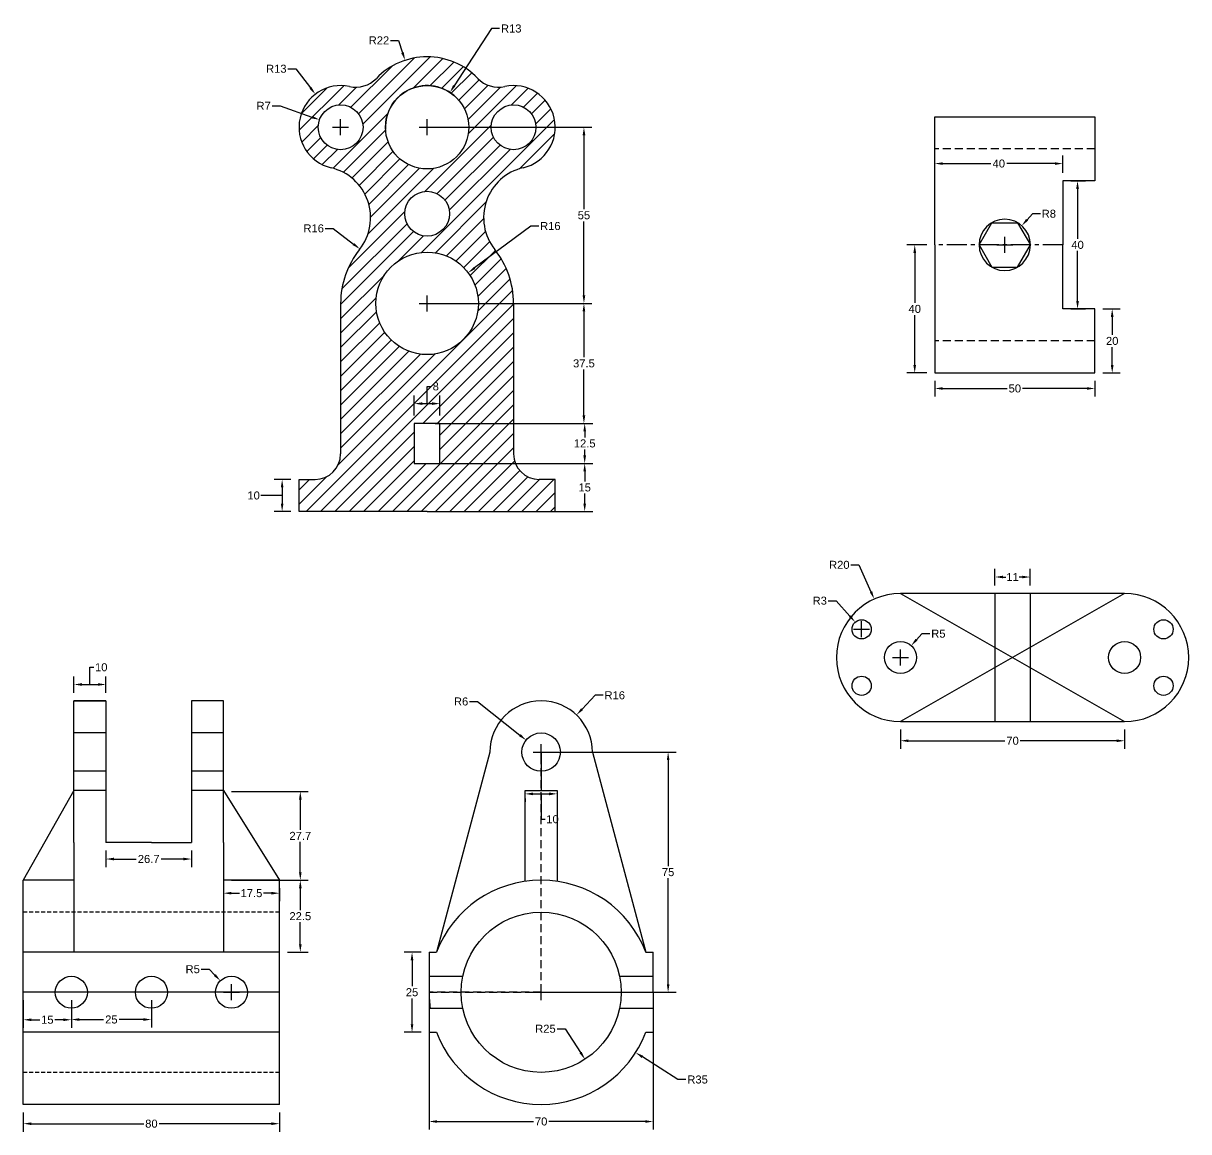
# Model space of a CAD drawing. Header units: millimetres. Extents: x -10 to 888, y 10 to 733.
# Drawn here: x 523.6 to 887.5, y 41.5 to 387.7 of the extents above; entities that cross this region are included whole.
import ezdxf

# ---------------------------------------------------------------- set-up
doc = ezdxf.new("R2010")
doc.units = ezdxf.units.MM
for name, pattern in [('CENTER', [2, 1.25, -0.25, 0.25, -0.25]), ('DASHED', [0.75, 0.5, -0.25]), ('HIDDEN', [0.375, 0.25, -0.125])]:
    doc.linetypes.add(name, pattern=pattern)
doc.styles.get("Standard").update_dxf_attribs({"font": 'arial.ttf'})
doc.dimstyles.new('Copy of ISO-25', dxfattribs={"dimtxt": 2.5, "dimasz": 2.5, "dimexe": 2.5, "dimexo": 2.5, "dimtad": 0, "dimtih": 1, "dimtoh": 1, "dimdsep": 46, "dimtxsty": 'Standard', "dimcen": 2.5, "dimclrd": 1, "dimclre": 3, "dimclrt": 4, "dimadec": 0, "dimazin": 0, "dimtfac": 1, "dimtofl": 0, "dimtmove": 1, "dimatfit": 3, "dimfxl": 1, "dimarcsym": 0})

# ---------------------------------------------------------------- blocks, each defined once
blk = doc.blocks.new('*D85')
at = {"color": 1, "lineweight": -2, "transparency": 16777216}
for p, q in [((669.89, 386.04), (658.21, 368.19)), ((672.39, 386.04), (669.89, 386.04))]:
    blk.add_line(p, q, dxfattribs=at)
at = {"color": 3, "lineweight": -2, "transparency": 16777216}
for p, q in [((649.73, 352.72), (649.73, 357.72)), ((647.23, 355.22), (652.23, 355.22))]:
    blk.add_line(p, q, dxfattribs=at)
blk.add_arc((649.73, 355.22), 13, 45.7979, 182.1214, dxfattribs=at)
at = {"color": 1, "transparency": 16777216}
blk.add_solid([(657.86, 368.42), (658.56, 367.96), (656.85, 366.1)], dxfattribs=at)
at = {"layer": 'Defpoints', "color": 0, "transparency": 16777216}
for p in [(656.85, 366.1), (649.73, 355.22)]:
    blk.add_point(p, dxfattribs=at)
at = {"color": 4, "transparency": 16777216, "insert": (676, 386.04), "char_height": 2.5, "attachment_point": 5}
blk.add_mtext('R13', dxfattribs=at)
blk = doc.blocks.new('*D86')
at = {"color": 1, "lineweight": -2, "transparency": 16777216}
for p, q in [((638.3, 382.35), (640.8, 382.35)), ((640.8, 382.35), (642.07, 378.49))]:
    blk.add_line(p, q, dxfattribs=at)
at = {"color": 3, "lineweight": -2, "transparency": 16777216}
for p, q in [((649.73, 352.72), (649.73, 357.72)), ((647.23, 355.22), (652.23, 355.22))]:
    blk.add_line(p, q, dxfattribs=at)
at = {"color": 1, "transparency": 16777216}
blk.add_solid([(642.46, 378.62), (641.67, 378.36), (642.85, 376.11)], dxfattribs=at)
at = {"layer": 'Defpoints', "color": 0, "transparency": 16777216}
for p in [(642.85, 376.11), (649.73, 355.22)]:
    blk.add_point(p, dxfattribs=at)
at = {"color": 4, "transparency": 16777216, "insert": (634.7, 382.35), "char_height": 2.5, "attachment_point": 5}
blk.add_mtext('R22', dxfattribs=at)
blk = doc.blocks.new('*D87')
at = {"color": 1, "lineweight": -2, "transparency": 16777216}
for p, q in [((606.25, 373.48), (608.75, 373.48)), ((608.75, 373.48), (613.31, 367.52))]:
    blk.add_line(p, q, dxfattribs=at)
at = {"color": 3, "lineweight": -2, "transparency": 16777216}
for p, q in [((622.73, 352.72), (622.73, 357.72)), ((620.23, 355.22), (625.23, 355.22))]:
    blk.add_line(p, q, dxfattribs=at)
at = {"color": 1, "transparency": 16777216}
blk.add_solid([(613.64, 367.78), (612.98, 367.27), (614.83, 365.54)], dxfattribs=at)
at = {"layer": 'Defpoints', "color": 0, "transparency": 16777216}
for p in [(614.83, 365.54), (622.73, 355.22)]:
    blk.add_point(p, dxfattribs=at)
at = {"color": 4, "transparency": 16777216, "insert": (602.64, 373.48), "char_height": 2.5, "attachment_point": 5}
blk.add_mtext('R13', dxfattribs=at)
blk = doc.blocks.new('*D88')
at = {"color": 1, "lineweight": -2, "transparency": 16777216}
for p, q in [((601.32, 361.91), (603.82, 361.91)), ((603.82, 361.91), (613.77, 358.39))]:
    blk.add_line(p, q, dxfattribs=at)
at = {"color": 3, "lineweight": -2, "transparency": 16777216}
for p, q in [((622.73, 352.72), (622.73, 357.72)), ((620.23, 355.22), (625.23, 355.22))]:
    blk.add_line(p, q, dxfattribs=at)
at = {"color": 1, "transparency": 16777216}
blk.add_solid([(613.91, 358.78), (613.64, 357.99), (616.13, 357.55)], dxfattribs=at)
at = {"layer": 'Defpoints', "color": 0, "transparency": 16777216}
for p in [(616.13, 357.55), (622.73, 355.22)]:
    blk.add_point(p, dxfattribs=at)
at = {"color": 4, "transparency": 16777216, "insert": (598.68, 361.91), "char_height": 2.5, "attachment_point": 5}
blk.add_mtext('R7', dxfattribs=at)
blk = doc.blocks.new('*D89')
at = {"color": 1, "lineweight": -2, "transparency": 16777216}
for p, q in [((682.1, 324.37), (664.56, 311.28)), ((684.6, 324.37), (682.1, 324.37))]:
    blk.add_line(p, q, dxfattribs=at)
at = {"color": 3, "lineweight": -2, "transparency": 16777216}
for p, q in [((649.73, 297.72), (649.73, 302.72)), ((647.23, 300.22), (652.23, 300.22))]:
    blk.add_line(p, q, dxfattribs=at)
at = {"color": 1, "transparency": 16777216}
blk.add_solid([(664.31, 311.61), (664.81, 310.95), (662.55, 309.78)], dxfattribs=at)
at = {"layer": 'Defpoints', "color": 0, "transparency": 16777216}
for p in [(662.55, 309.78), (649.73, 300.22)]:
    blk.add_point(p, dxfattribs=at)
at = {"color": 4, "transparency": 16777216, "insert": (688.21, 324.37), "char_height": 2.5, "attachment_point": 5}
blk.add_mtext('R16', dxfattribs=at)
blk = doc.blocks.new('*D90')
at = {"color": 1, "lineweight": -2, "transparency": 16777216}
for p, q in [((617.92, 323.63), (620.42, 323.63)), ((620.42, 323.63), (626.76, 318.73))]:
    blk.add_line(p, q, dxfattribs=at)
at = {"color": 1, "transparency": 16777216}
blk.add_solid([(627.02, 319.06), (626.51, 318.4), (628.74, 317.2)], dxfattribs=at)
at = {"layer": 'Defpoints', "color": 0, "transparency": 16777216}
for p in [(616.08, 326.99), (628.74, 317.2)]:
    blk.add_point(p, dxfattribs=at)
at = {"color": 4, "transparency": 16777216, "insert": (614.31, 323.63), "char_height": 2.5, "attachment_point": 5}
blk.add_mtext('R16', dxfattribs=at)
blk = doc.blocks.new('*D91')
at = {"color": 3, "lineweight": -2, "transparency": 16777216}
for p, q in [((652.23, 262.72), (701.44, 262.72)), ((652.23, 250.22), (701.44, 250.22))]:
    blk.add_line(p, q, dxfattribs=at)
at = {"color": 1, "lineweight": -2, "transparency": 16777216}
for p, q in [((698.94, 260.22), (698.94, 258.37)), ((698.94, 252.72), (698.94, 254.57))]:
    blk.add_line(p, q, dxfattribs=at)
at = {"color": 1, "transparency": 16777216}
for points in [[(698.53, 260.22), (699.36, 260.22), (698.94, 262.72)], [(698.53, 252.72), (699.36, 252.72), (698.94, 250.22)]]:
    blk.add_solid(points, dxfattribs=at)
at = {"layer": 'Defpoints', "color": 0, "transparency": 16777216}
for p in [(649.73, 262.72), (649.73, 250.22), (698.94, 250.22)]:
    blk.add_point(p, dxfattribs=at)
at = {"color": 4, "transparency": 16777216, "insert": (698.94, 256.47), "char_height": 2.5, "attachment_point": 5}
blk.add_mtext('12.5', dxfattribs=at)
blk = doc.blocks.new('*D92')
at = {"color": 3, "lineweight": -2, "transparency": 16777216}
for p, q in [((652.23, 250.22), (701.44, 250.22)), ((652.23, 235.22), (701.44, 235.22))]:
    blk.add_line(p, q, dxfattribs=at)
at = {"color": 1, "lineweight": -2, "transparency": 16777216}
for p, q in [((698.94, 247.72), (698.94, 244.62)), ((698.94, 237.72), (698.94, 240.82))]:
    blk.add_line(p, q, dxfattribs=at)
at = {"color": 1, "transparency": 16777216}
for points in [[(698.53, 247.72), (699.36, 247.72), (698.94, 250.22)], [(698.53, 237.72), (699.36, 237.72), (698.94, 235.22)]]:
    blk.add_solid(points, dxfattribs=at)
at = {"layer": 'Defpoints', "color": 0, "transparency": 16777216}
for p in [(649.73, 250.22), (649.73, 235.22), (698.94, 235.22)]:
    blk.add_point(p, dxfattribs=at)
at = {"color": 4, "transparency": 16777216, "insert": (698.94, 242.72), "char_height": 2.5, "attachment_point": 5}
blk.add_mtext('15', dxfattribs=at)
blk = doc.blocks.new('*D93')
at = {"color": 3, "lineweight": -2, "transparency": 16777216}
for p, q in [((607.23, 245.22), (601.96, 245.22)), ((607.23, 235.22), (601.96, 235.22))]:
    blk.add_line(p, q, dxfattribs=at)
at = {"color": 1, "lineweight": -2, "transparency": 16777216}
for p, q in [((599.1, 240.22), (597.85, 240.22)), ((604.46, 240.22), (599.1, 240.22)), ((604.46, 242.72), (604.46, 237.72))]:
    blk.add_line(p, q, dxfattribs=at)
at = {"color": 1, "transparency": 16777216}
for points in [[(604.05, 242.72), (604.88, 242.72), (604.46, 245.22)], [(604.05, 237.72), (604.88, 237.72), (604.46, 235.22)]]:
    blk.add_solid(points, dxfattribs=at)
at = {"layer": 'Defpoints', "color": 0, "transparency": 16777216}
for p in [(609.73, 245.22), (604.46, 235.22), (609.73, 235.22)]:
    blk.add_point(p, dxfattribs=at)
at = {"color": 4, "transparency": 16777216, "insert": (595.56, 240.22), "char_height": 2.5, "attachment_point": 5}
blk.add_mtext('10', dxfattribs=at)
blk = doc.blocks.new('*D94')
at = {"color": 1, "lineweight": -2, "transparency": 16777216}
for p, q in [((649.73, 268.92), (649.73, 274.28)), ((649.73, 274.28), (650.98, 274.28)), ((648.23, 268.92), (651.23, 268.92))]:
    blk.add_line(p, q, dxfattribs=at)
at = {"color": 3, "lineweight": -2, "transparency": 16777216}
for p, q in [((645.73, 265.22), (645.73, 271.42)), ((653.73, 265.22), (653.73, 271.42))]:
    blk.add_line(p, q, dxfattribs=at)
at = {"color": 1, "transparency": 16777216}
for points in [[(648.23, 269.33), (648.23, 268.5), (645.73, 268.92)], [(651.23, 269.33), (651.23, 268.5), (653.73, 268.92)]]:
    blk.add_solid(points, dxfattribs=at)
at = {"layer": 'Defpoints', "color": 0, "transparency": 16777216}
for p in [(653.73, 268.92), (645.73, 262.72), (653.73, 262.72)]:
    blk.add_point(p, dxfattribs=at)
at = {"color": 4, "transparency": 16777216, "insert": (652.43, 274.28), "char_height": 2.5, "attachment_point": 5}
blk.add_mtext('8', dxfattribs=at)
blk = doc.blocks.new('*D95')
at = {"color": 3, "lineweight": -2, "transparency": 16777216}
for p, q in [((652.23, 355.22), (701.21, 355.22)), ((652.23, 300.22), (701.21, 300.22))]:
    blk.add_line(p, q, dxfattribs=at)
at = {"color": 1, "lineweight": -2, "transparency": 16777216}
for p, q in [((698.71, 352.72), (698.71, 329.61)), ((698.71, 302.72), (698.71, 325.82))]:
    blk.add_line(p, q, dxfattribs=at)
at = {"color": 1, "transparency": 16777216}
for points in [[(698.3, 352.72), (699.13, 352.72), (698.71, 355.22)], [(698.3, 302.72), (699.13, 302.72), (698.71, 300.22)]]:
    blk.add_solid(points, dxfattribs=at)
at = {"layer": 'Defpoints', "color": 0, "transparency": 16777216}
for p in [(649.73, 355.22), (649.73, 300.22), (698.71, 300.22)]:
    blk.add_point(p, dxfattribs=at)
at = {"color": 4, "transparency": 16777216, "insert": (698.71, 327.72), "char_height": 2.5, "attachment_point": 5}
blk.add_mtext('55', dxfattribs=at)
blk = doc.blocks.new('*D96')
at = {"color": 3, "lineweight": -2, "transparency": 16777216}
for p, q in [((652.23, 300.22), (701.2, 300.22)), ((652.23, 262.72), (701.2, 262.72))]:
    blk.add_line(p, q, dxfattribs=at)
at = {"color": 1, "lineweight": -2, "transparency": 16777216}
for p, q in [((698.7, 297.72), (698.7, 283.37)), ((698.7, 265.22), (698.7, 279.56))]:
    blk.add_line(p, q, dxfattribs=at)
at = {"color": 1, "transparency": 16777216}
for points in [[(698.28, 297.72), (699.11, 297.72), (698.7, 300.22)], [(698.28, 265.22), (699.11, 265.22), (698.7, 262.72)]]:
    blk.add_solid(points, dxfattribs=at)
at = {"layer": 'Defpoints', "color": 0, "transparency": 16777216}
for p in [(649.73, 300.22), (649.73, 262.72), (698.7, 262.72)]:
    blk.add_point(p, dxfattribs=at)
at = {"color": 4, "transparency": 16777216, "insert": (698.7, 281.47), "char_height": 2.5, "attachment_point": 5}
blk.add_mtext('37.5', dxfattribs=at)
blk = doc.blocks.new('*D97')
at = {"color": 3, "lineweight": -2, "transparency": 16777216}
for p, q in [((808.25, 275.98), (808.25, 271.14)), ((858.25, 275.98), (858.25, 271.14))]:
    blk.add_line(p, q, dxfattribs=at)
at = {"color": 1, "lineweight": -2, "transparency": 16777216}
for p, q in [((810.75, 273.64), (830.83, 273.64)), ((855.75, 273.64), (835.66, 273.64))]:
    blk.add_line(p, q, dxfattribs=at)
at = {"color": 1, "transparency": 16777216}
for points in [[(810.75, 274.06), (810.75, 273.23), (808.25, 273.64)], [(855.75, 274.06), (855.75, 273.23), (858.25, 273.64)]]:
    blk.add_solid(points, dxfattribs=at)
at = {"layer": 'Defpoints', "color": 0, "transparency": 16777216}
for p in [(808.25, 278.48), (858.25, 278.48), (858.25, 273.64)]:
    blk.add_point(p, dxfattribs=at)
at = {"color": 4, "transparency": 16777216, "insert": (833.25, 273.64), "char_height": 2.5, "attachment_point": 5}
blk.add_mtext('50', dxfattribs=at)
blk = doc.blocks.new('*D98')
at = {"color": 3, "lineweight": -2, "transparency": 16777216}
for p, q in [((805.75, 318.48), (799.5, 318.48)), ((805.75, 278.48), (799.5, 278.48))]:
    blk.add_line(p, q, dxfattribs=at)
at = {"color": 1, "lineweight": -2, "transparency": 16777216}
for p, q in [((802, 315.98), (802, 300.38)), ((802, 280.98), (802, 296.58))]:
    blk.add_line(p, q, dxfattribs=at)
at = {"color": 1, "transparency": 16777216}
for points in [[(801.58, 315.98), (802.42, 315.98), (802, 318.48)], [(801.58, 280.98), (802.42, 280.98), (802, 278.48)]]:
    blk.add_solid(points, dxfattribs=at)
at = {"layer": 'Defpoints', "color": 0, "transparency": 16777216}
for p in [(802, 318.48), (808.25, 318.48), (808.25, 278.48)]:
    blk.add_point(p, dxfattribs=at)
at = {"color": 4, "transparency": 16777216, "insert": (802, 298.48), "char_height": 2.5, "attachment_point": 5}
blk.add_mtext('40', dxfattribs=at)
blk = doc.blocks.new('*D99')
at = {"color": 1, "lineweight": -2, "transparency": 16777216}
for p, q in [((838.74, 328.2), (837.08, 326.33)), ((841.24, 328.2), (838.74, 328.2))]:
    blk.add_line(p, q, dxfattribs=at)
at = {"color": 3, "lineweight": -2, "transparency": 16777216}
for p, q in [((830.1, 315.98), (830.1, 320.98)), ((827.6, 318.48), (832.6, 318.48))]:
    blk.add_line(p, q, dxfattribs=at)
at = {"color": 1, "transparency": 16777216}
blk.add_solid([(836.76, 326.6), (837.39, 326.05), (835.42, 324.46)], dxfattribs=at)
at = {"layer": 'Defpoints', "color": 0, "transparency": 16777216}
for p in [(835.42, 324.46), (830.1, 318.48)]:
    blk.add_point(p, dxfattribs=at)
at = {"color": 4, "transparency": 16777216, "insert": (843.88, 328.2), "char_height": 2.5, "attachment_point": 5}
blk.add_mtext('R8', dxfattribs=at)
blk = doc.blocks.new('*D100')
at = {"color": 3, "lineweight": -2, "transparency": 16777216}
for p, q in [((850.75, 338.48), (855.34, 338.48)), ((850.75, 298.48), (855.34, 298.48))]:
    blk.add_line(p, q, dxfattribs=at)
at = {"color": 1, "lineweight": -2, "transparency": 16777216}
for p, q in [((852.84, 335.98), (852.84, 320.38)), ((852.84, 300.98), (852.84, 316.58))]:
    blk.add_line(p, q, dxfattribs=at)
at = {"color": 1, "transparency": 16777216}
for points in [[(852.42, 335.98), (853.26, 335.98), (852.84, 338.48)], [(852.42, 300.98), (853.26, 300.98), (852.84, 298.48)]]:
    blk.add_solid(points, dxfattribs=at)
at = {"layer": 'Defpoints', "color": 0, "transparency": 16777216}
for p in [(848.25, 338.48), (848.25, 298.48), (852.84, 298.48)]:
    blk.add_point(p, dxfattribs=at)
at = {"color": 4, "transparency": 16777216, "insert": (852.84, 318.48), "char_height": 2.5, "attachment_point": 5}
blk.add_mtext('40', dxfattribs=at)
blk = doc.blocks.new('*D101')
at = {"color": 3, "lineweight": -2, "transparency": 16777216}
for p, q in [((860.75, 298.48), (866.16, 298.48)), ((860.75, 278.48), (866.16, 278.48))]:
    blk.add_line(p, q, dxfattribs=at)
at = {"color": 1, "lineweight": -2, "transparency": 16777216}
for p, q in [((863.66, 295.98), (863.66, 290.38)), ((863.66, 280.98), (863.66, 286.58))]:
    blk.add_line(p, q, dxfattribs=at)
at = {"color": 1, "transparency": 16777216}
for points in [[(863.24, 295.98), (864.08, 295.98), (863.66, 298.48)], [(863.24, 280.98), (864.08, 280.98), (863.66, 278.48)]]:
    blk.add_solid(points, dxfattribs=at)
at = {"layer": 'Defpoints', "color": 0, "transparency": 16777216}
for p in [(858.25, 298.48), (858.25, 278.48), (863.66, 278.48)]:
    blk.add_point(p, dxfattribs=at)
at = {"color": 4, "transparency": 16777216, "insert": (863.66, 288.48), "char_height": 2.5, "attachment_point": 5}
blk.add_mtext('20', dxfattribs=at)
blk = doc.blocks.new('*D102')
at = {"color": 3, "lineweight": -2, "transparency": 16777216}
for p, q in [((808.25, 340.98), (808.25, 346.38)), ((848.25, 340.98), (848.25, 346.38))]:
    blk.add_line(p, q, dxfattribs=at)
at = {"color": 1, "lineweight": -2, "transparency": 16777216}
for p, q in [((810.75, 343.88), (825.78, 343.88)), ((845.75, 343.88), (830.71, 343.88))]:
    blk.add_line(p, q, dxfattribs=at)
at = {"color": 1, "transparency": 16777216}
for points in [[(810.75, 344.29), (810.75, 343.46), (808.25, 343.88)], [(845.75, 344.29), (845.75, 343.46), (848.25, 343.88)]]:
    blk.add_solid(points, dxfattribs=at)
at = {"layer": 'Defpoints', "color": 0, "transparency": 16777216}
for p in [(808.25, 343.88), (808.25, 338.48), (848.25, 338.48)]:
    blk.add_point(p, dxfattribs=at)
at = {"color": 4, "transparency": 16777216, "insert": (828.25, 343.88), "char_height": 2.5, "attachment_point": 5}
blk.add_mtext('40', dxfattribs=at)
blk = doc.blocks.new('*D144')
at = {"color": 3, "lineweight": -2, "transparency": 16777216}
for p, q in [((797.55, 167.11), (797.55, 161.13)), ((867.55, 167.11), (867.55, 161.13))]:
    blk.add_line(p, q, dxfattribs=at)
at = {"color": 1, "lineweight": -2, "transparency": 16777216}
for p, q in [((800.05, 163.63), (830.15, 163.63)), ((865.05, 163.63), (834.95, 163.63))]:
    blk.add_line(p, q, dxfattribs=at)
at = {"color": 1, "transparency": 16777216}
for points in [[(800.05, 164.05), (800.05, 163.21), (797.55, 163.63)], [(865.05, 164.05), (865.05, 163.21), (867.55, 163.63)]]:
    blk.add_solid(points, dxfattribs=at)
at = {"layer": 'Defpoints', "color": 0, "transparency": 16777216}
for p in [(797.55, 169.61), (867.55, 169.61), (867.55, 163.63)]:
    blk.add_point(p, dxfattribs=at)
at = {"color": 4, "transparency": 16777216, "insert": (832.55, 163.63), "char_height": 2.5, "attachment_point": 5}
blk.add_mtext('70', dxfattribs=at)
blk = doc.blocks.new('*D145')
at = {"color": 1, "lineweight": -2, "transparency": 16777216}
for p, q in [((804.23, 197.06), (802.56, 195.19)), ((806.73, 197.06), (804.23, 197.06))]:
    blk.add_line(p, q, dxfattribs=at)
at = {"color": 3, "lineweight": -2, "transparency": 16777216}
for p, q in [((795.05, 189.61), (800.05, 189.61)), ((797.55, 187.11), (797.55, 192.11))]:
    blk.add_line(p, q, dxfattribs=at)
at = {"color": 1, "transparency": 16777216}
blk.add_solid([(802.25, 195.47), (802.87, 194.92), (800.89, 193.33)], dxfattribs=at)
at = {"layer": 'Defpoints', "color": 0, "transparency": 16777216}
for p in [(800.89, 193.33), (797.55, 189.61)]:
    blk.add_point(p, dxfattribs=at)
at = {"color": 4, "transparency": 16777216, "insert": (809.38, 197.06), "char_height": 2.5, "attachment_point": 5}
blk.add_mtext('R5', dxfattribs=at)
blk = doc.blocks.new('*D146')
at = {"color": 1, "lineweight": -2, "transparency": 16777216}
for p, q in [((774.98, 207.37), (777.48, 207.37)), ((777.48, 207.37), (781.76, 202.54))]:
    blk.add_line(p, q, dxfattribs=at)
at = {"color": 3, "lineweight": -2, "transparency": 16777216}
for p, q in [((785.41, 195.93), (785.41, 200.93)), ((782.91, 198.43), (787.91, 198.43))]:
    blk.add_line(p, q, dxfattribs=at)
at = {"color": 1, "transparency": 16777216}
blk.add_solid([(782.07, 202.82), (781.45, 202.27), (783.42, 200.67)], dxfattribs=at)
at = {"layer": 'Defpoints', "color": 0, "transparency": 16777216}
for p in [(783.42, 200.67), (785.41, 198.43)]:
    blk.add_point(p, dxfattribs=at)
at = {"color": 4, "transparency": 16777216, "insert": (772.34, 207.37), "char_height": 2.5, "attachment_point": 5}
blk.add_mtext('R3', dxfattribs=at)
blk = doc.blocks.new('*D147')
at = {"color": 3, "lineweight": -2, "transparency": 16777216}
for p, q in [((827.05, 212.11), (827.05, 217.27)), ((838.05, 212.11), (838.05, 217.27))]:
    blk.add_line(p, q, dxfattribs=at)
at = {"color": 1, "lineweight": -2, "transparency": 16777216}
for p, q in [((829.55, 214.77), (830.49, 214.77)), ((835.55, 214.77), (834.6, 214.77))]:
    blk.add_line(p, q, dxfattribs=at)
at = {"color": 1, "transparency": 16777216}
for points in [[(829.55, 215.18), (829.55, 214.35), (827.05, 214.77)], [(835.55, 215.18), (835.55, 214.35), (838.05, 214.77)]]:
    blk.add_solid(points, dxfattribs=at)
at = {"layer": 'Defpoints', "color": 0, "transparency": 16777216}
for p in [(838.05, 214.77), (827.05, 209.61), (838.05, 209.61)]:
    blk.add_point(p, dxfattribs=at)
at = {"color": 4, "transparency": 16777216, "insert": (832.55, 214.77), "char_height": 2.5, "attachment_point": 5}
blk.add_mtext('11', dxfattribs=at)
blk = doc.blocks.new('*D148')
at = {"color": 3, "lineweight": -2, "transparency": 16777216}
for p, q in [((650.34, 82.59), (650.34, 42.23)), ((720.34, 82.59), (720.34, 42.23))]:
    blk.add_line(p, q, dxfattribs=at)
at = {"color": 1, "lineweight": -2, "transparency": 16777216}
for p, q in [((652.84, 44.73), (682.94, 44.73)), ((717.84, 44.73), (687.74, 44.73))]:
    blk.add_line(p, q, dxfattribs=at)
at = {"color": 1, "transparency": 16777216}
for points in [[(652.84, 45.14), (652.84, 44.31), (650.34, 44.73)], [(717.84, 45.14), (717.84, 44.31), (720.34, 44.73)]]:
    blk.add_solid(points, dxfattribs=at)
at = {"layer": 'Defpoints', "color": 0, "transparency": 16777216}
for p in [(650.34, 85.09), (720.34, 85.09), (720.34, 44.73)]:
    blk.add_point(p, dxfattribs=at)
at = {"color": 4, "transparency": 16777216, "insert": (685.34, 44.73), "char_height": 2.5, "attachment_point": 5}
blk.add_mtext('70', dxfattribs=at)
blk = doc.blocks.new('*D149')
at = {"color": 1, "lineweight": -2, "transparency": 16777216}
for p, q in [((690.3, 73.69), (692.8, 73.69)), ((692.8, 73.69), (697.66, 66.26))]:
    blk.add_line(p, q, dxfattribs=at)
at = {"color": 1, "transparency": 16777216}
blk.add_solid([(698.01, 66.49), (697.31, 66.03), (699.03, 64.17)], dxfattribs=at)
at = {"layer": 'Defpoints', "color": 0, "transparency": 16777216}
for p in [(685.34, 85.09), (699.03, 64.17)]:
    blk.add_point(p, dxfattribs=at)
at = {"color": 4, "transparency": 16777216, "insert": (686.68, 73.69), "char_height": 2.5, "attachment_point": 5}
blk.add_mtext('R25', dxfattribs=at)
blk = doc.blocks.new('*D150')
at = {"color": 3, "lineweight": -2, "transparency": 16777216}
for p, q in [((685.34, 82.59), (685.34, 87.59)), ((682.84, 85.09), (687.84, 85.09))]:
    blk.add_line(p, q, dxfattribs=at)
at = {"color": 1, "lineweight": -2, "transparency": 16777216}
for p, q in [((728.06, 57.83), (716.96, 64.91)), ((730.56, 57.83), (728.06, 57.83))]:
    blk.add_line(p, q, dxfattribs=at)
at = {"color": 1, "transparency": 16777216}
blk.add_solid([(717.18, 65.27), (716.73, 64.56), (714.85, 66.26)], dxfattribs=at)
at = {"layer": 'Defpoints', "color": 0, "transparency": 16777216}
for p in [(685.34, 85.09), (714.85, 66.26)]:
    blk.add_point(p, dxfattribs=at)
at = {"color": 4, "transparency": 16777216, "insert": (734.19, 57.83), "char_height": 2.5, "attachment_point": 5}
blk.add_mtext('R35', dxfattribs=at)
blk = doc.blocks.new('*D151')
at = {"color": 3, "lineweight": -2, "transparency": 16777216}
for p, q in [((687.84, 160.09), (727.49, 160.09)), ((687.84, 85.09), (727.49, 85.09))]:
    blk.add_line(p, q, dxfattribs=at)
at = {"color": 1, "lineweight": -2, "transparency": 16777216}
for p, q in [((724.99, 157.59), (724.99, 124.48)), ((724.99, 87.59), (724.99, 120.69))]:
    blk.add_line(p, q, dxfattribs=at)
at = {"color": 1, "transparency": 16777216}
for points in [[(724.58, 157.59), (725.41, 157.59), (724.99, 160.09)], [(724.58, 87.59), (725.41, 87.59), (724.99, 85.09)]]:
    blk.add_solid(points, dxfattribs=at)
at = {"layer": 'Defpoints', "color": 0, "transparency": 16777216}
for p in [(685.34, 160.09), (724.99, 160.09), (685.34, 85.09)]:
    blk.add_point(p, dxfattribs=at)
at = {"color": 4, "transparency": 16777216, "insert": (724.99, 122.59), "char_height": 2.5, "attachment_point": 5}
blk.add_mtext('75', dxfattribs=at)
blk = doc.blocks.new('*D152')
at = {"color": 1, "lineweight": -2, "transparency": 16777216}
for p, q in [((662.99, 175.88), (665.49, 175.88)), ((665.49, 175.88), (678.69, 165.38))]:
    blk.add_line(p, q, dxfattribs=at)
at = {"color": 3, "lineweight": -2, "transparency": 16777216}
for p, q in [((685.34, 157.59), (685.34, 162.59)), ((682.84, 160.09), (687.84, 160.09))]:
    blk.add_line(p, q, dxfattribs=at)
at = {"color": 1, "transparency": 16777216}
blk.add_solid([(678.95, 165.7), (678.43, 165.05), (680.65, 163.82)], dxfattribs=at)
at = {"layer": 'Defpoints', "color": 0, "transparency": 16777216}
for p in [(680.65, 163.82), (685.34, 160.09)]:
    blk.add_point(p, dxfattribs=at)
at = {"color": 4, "transparency": 16777216, "insert": (660.35, 175.88), "char_height": 2.5, "attachment_point": 5}
blk.add_mtext('R6', dxfattribs=at)
blk = doc.blocks.new('*D153')
at = {"color": 1, "lineweight": -2, "transparency": 16777216}
for p, q in [((702.22, 177.82), (698.1, 173.48)), ((704.72, 177.82), (702.22, 177.82))]:
    blk.add_line(p, q, dxfattribs=at)
at = {"color": 3, "lineweight": -2, "transparency": 16777216}
for p, q in [((685.34, 157.59), (685.34, 162.59)), ((682.84, 160.09), (687.84, 160.09))]:
    blk.add_line(p, q, dxfattribs=at)
at = {"color": 1, "transparency": 16777216}
blk.add_solid([(697.8, 173.77), (698.4, 173.2), (696.37, 171.67)], dxfattribs=at)
at = {"layer": 'Defpoints', "color": 0, "transparency": 16777216}
for p in [(696.37, 171.67), (685.34, 160.09)]:
    blk.add_point(p, dxfattribs=at)
at = {"color": 4, "transparency": 16777216, "insert": (708.33, 177.82), "char_height": 2.5, "attachment_point": 5}
blk.add_mtext('R16', dxfattribs=at)
blk = doc.blocks.new('*D154')
at = {"color": 3, "lineweight": -2, "transparency": 16777216}
for p, q in [((680.34, 145.59), (680.34, 144.54)), ((690.34, 145.59), (690.34, 144.54))]:
    blk.add_line(p, q, dxfattribs=at)
at = {"color": 1, "lineweight": -2, "transparency": 16777216}
for p, q in [((682.84, 147.04), (687.84, 147.04)), ((685.34, 147.04), (685.34, 139.12)), ((685.34, 139.12), (686.59, 139.12))]:
    blk.add_line(p, q, dxfattribs=at)
at = {"color": 1, "transparency": 16777216}
for points in [[(682.84, 147.46), (682.84, 146.62), (680.34, 147.04)], [(687.84, 147.46), (687.84, 146.62), (690.34, 147.04)]]:
    blk.add_solid(points, dxfattribs=at)
at = {"layer": 'Defpoints', "color": 0, "transparency": 16777216}
for p in [(680.34, 148.09), (690.34, 148.09), (690.34, 147.04)]:
    blk.add_point(p, dxfattribs=at)
at = {"color": 4, "transparency": 16777216, "insert": (688.89, 139.12), "char_height": 2.5, "attachment_point": 5}
blk.add_mtext('10', dxfattribs=at)
blk = doc.blocks.new('*D155')
at = {"color": 3, "lineweight": -2, "transparency": 16777216}
for p, q in [((647.84, 97.59), (642.53, 97.59)), ((647.84, 72.59), (642.53, 72.59))]:
    blk.add_line(p, q, dxfattribs=at)
at = {"color": 1, "lineweight": -2, "transparency": 16777216}
for p, q in [((645.03, 95.09), (645.03, 86.99)), ((645.03, 75.09), (645.03, 83.18))]:
    blk.add_line(p, q, dxfattribs=at)
at = {"color": 1, "transparency": 16777216}
for points in [[(644.61, 95.09), (645.44, 95.09), (645.03, 97.59)], [(644.61, 75.09), (645.44, 75.09), (645.03, 72.59)]]:
    blk.add_solid(points, dxfattribs=at)
at = {"layer": 'Defpoints', "color": 0, "transparency": 16777216}
for p in [(650.34, 97.59), (645.03, 72.59), (650.34, 72.59)]:
    blk.add_point(p, dxfattribs=at)
at = {"color": 4, "transparency": 16777216, "insert": (645.03, 85.09), "char_height": 2.5, "attachment_point": 5}
blk.add_mtext('25', dxfattribs=at)
blk = doc.blocks.new('*D156')
at = {"color": 1, "lineweight": -2, "transparency": 16777216}
for p, q in [((579.19, 92.28), (581.69, 92.28)), ((581.69, 92.28), (583.43, 90.48))]:
    blk.add_line(p, q, dxfattribs=at)
at = {"color": 3, "lineweight": -2, "transparency": 16777216}
for p, q in [((588.64, 82.59), (588.64, 87.59)), ((586.14, 85.09), (591.14, 85.09))]:
    blk.add_line(p, q, dxfattribs=at)
at = {"color": 1, "transparency": 16777216}
blk.add_solid([(583.73, 90.77), (583.13, 90.19), (585.17, 88.68)], dxfattribs=at)
at = {"layer": 'Defpoints', "color": 0, "transparency": 16777216}
for p in [(585.17, 88.68), (588.64, 85.09)]:
    blk.add_point(p, dxfattribs=at)
at = {"color": 4, "transparency": 16777216, "insert": (576.54, 92.28), "char_height": 2.5, "attachment_point": 5}
blk.add_mtext('R5', dxfattribs=at)
blk = doc.blocks.new('*D157')
at = {"color": 3, "lineweight": -2, "transparency": 16777216}
for p, q in [((549.44, 129.34), (549.44, 124.2)), ((576.14, 129.34), (576.14, 124.2))]:
    blk.add_line(p, q, dxfattribs=at)
at = {"color": 1, "lineweight": -2, "transparency": 16777216}
for p, q in [((551.94, 126.7), (558.9, 126.7)), ((573.64, 126.7), (566.68, 126.7))]:
    blk.add_line(p, q, dxfattribs=at)
at = {"color": 1, "transparency": 16777216}
for points in [[(551.94, 127.12), (551.94, 126.28), (549.44, 126.7)], [(573.64, 127.12), (573.64, 126.28), (576.14, 126.7)]]:
    blk.add_solid(points, dxfattribs=at)
at = {"layer": 'Defpoints', "color": 0, "transparency": 16777216}
for p in [(549.44, 131.84), (576.14, 131.84), (576.14, 126.7)]:
    blk.add_point(p, dxfattribs=at)
at = {"color": 4, "transparency": 16777216, "insert": (562.79, 126.7), "char_height": 2.5, "attachment_point": 5}
blk.add_mtext('26.7', dxfattribs=at)
blk = doc.blocks.new('*D158')
at = {"color": 1, "lineweight": -2, "transparency": 16777216}
for p, q in [((544.44, 181.2), (544.44, 186.57)), ((544.44, 186.57), (545.69, 186.57)), ((541.94, 181.2), (546.94, 181.2))]:
    blk.add_line(p, q, dxfattribs=at)
at = {"color": 3, "lineweight": -2, "transparency": 16777216}
for p, q in [((539.44, 178.59), (539.44, 183.7)), ((549.44, 178.59), (549.44, 183.7))]:
    blk.add_line(p, q, dxfattribs=at)
at = {"color": 1, "transparency": 16777216}
for points in [[(541.94, 181.62), (541.94, 180.79), (539.44, 181.2)], [(546.94, 181.62), (546.94, 180.79), (549.44, 181.2)]]:
    blk.add_solid(points, dxfattribs=at)
at = {"layer": 'Defpoints', "color": 0, "transparency": 16777216}
for p in [(549.44, 181.2), (539.44, 176.09), (549.44, 176.09)]:
    blk.add_point(p, dxfattribs=at)
at = {"color": 4, "transparency": 16777216, "insert": (547.98, 186.57), "char_height": 2.5, "attachment_point": 5}
blk.add_mtext('10', dxfattribs=at)
blk = doc.blocks.new('*D159')
at = {"color": 3, "lineweight": -2, "transparency": 16777216}
for p, q in [((586.14, 117.59), (586.14, 113.53)), ((603.64, 117.59), (603.64, 113.53))]:
    blk.add_line(p, q, dxfattribs=at)
at = {"color": 1, "lineweight": -2, "transparency": 16777216}
for p, q in [((588.64, 116.03), (591.13, 116.03)), ((601.14, 116.03), (598.66, 116.03))]:
    blk.add_line(p, q, dxfattribs=at)
at = {"color": 1, "transparency": 16777216}
for points in [[(588.64, 116.45), (588.64, 115.61), (586.14, 116.03)], [(601.14, 116.45), (601.14, 115.61), (603.64, 116.03)]]:
    blk.add_solid(points, dxfattribs=at)
at = {"layer": 'Defpoints', "color": 0, "transparency": 16777216}
for p in [(586.14, 120.09), (603.64, 120.09), (603.64, 116.03)]:
    blk.add_point(p, dxfattribs=at)
at = {"color": 4, "transparency": 16777216, "insert": (594.89, 116.03), "char_height": 2.5, "attachment_point": 5}
blk.add_mtext('17.5', dxfattribs=at)
blk = doc.blocks.new('*D160')
at = {"color": 3, "lineweight": -2, "transparency": 16777216}
for p, q in [((606.14, 120.09), (612.64, 120.09)), ((606.14, 97.59), (612.64, 97.59))]:
    blk.add_line(p, q, dxfattribs=at)
at = {"color": 1, "lineweight": -2, "transparency": 16777216}
for p, q in [((610.14, 117.59), (610.14, 110.74)), ((610.14, 100.09), (610.14, 106.93))]:
    blk.add_line(p, q, dxfattribs=at)
at = {"color": 1, "transparency": 16777216}
for points in [[(609.73, 117.59), (610.56, 117.59), (610.14, 120.09)], [(609.73, 100.09), (610.56, 100.09), (610.14, 97.59)]]:
    blk.add_solid(points, dxfattribs=at)
at = {"layer": 'Defpoints', "color": 0, "transparency": 16777216}
for p in [(603.64, 120.09), (603.64, 97.59), (610.14, 97.59)]:
    blk.add_point(p, dxfattribs=at)
at = {"color": 4, "transparency": 16777216, "insert": (610.14, 108.84), "char_height": 2.5, "attachment_point": 5}
blk.add_mtext('22.5', dxfattribs=at)
blk = doc.blocks.new('*D161')
at = {"color": 3, "lineweight": -2, "transparency": 16777216}
for p, q in [((523.64, 47.59), (523.64, 41.55)), ((603.64, 47.59), (603.64, 41.55))]:
    blk.add_line(p, q, dxfattribs=at)
at = {"color": 1, "lineweight": -2, "transparency": 16777216}
for p, q in [((526.14, 44.05), (561.23, 44.05)), ((601.14, 44.05), (566.05, 44.05))]:
    blk.add_line(p, q, dxfattribs=at)
at = {"color": 1, "transparency": 16777216}
for points in [[(526.14, 44.46), (526.14, 43.63), (523.64, 44.05)], [(601.14, 44.46), (601.14, 43.63), (603.64, 44.05)]]:
    blk.add_solid(points, dxfattribs=at)
at = {"layer": 'Defpoints', "color": 0, "transparency": 16777216}
for p in [(523.64, 50.09), (603.64, 50.09), (523.64, 44.05)]:
    blk.add_point(p, dxfattribs=at)
at = {"color": 4, "transparency": 16777216, "insert": (563.64, 44.05), "char_height": 2.5, "attachment_point": 5}
blk.add_mtext('80', dxfattribs=at)
blk = doc.blocks.new('*D162')
at = {"color": 3, "lineweight": -2, "transparency": 16777216}
for p, q in [((538.64, 82.59), (538.64, 74.07)), ((563.64, 82.59), (563.64, 74.07))]:
    blk.add_line(p, q, dxfattribs=at)
at = {"color": 1, "lineweight": -2, "transparency": 16777216}
for p, q in [((541.14, 76.57), (548.7, 76.57)), ((561.14, 76.57), (553.59, 76.57))]:
    blk.add_line(p, q, dxfattribs=at)
at = {"color": 1, "transparency": 16777216}
for points in [[(541.14, 76.99), (541.14, 76.15), (538.64, 76.57)], [(561.14, 76.99), (561.14, 76.15), (563.64, 76.57)]]:
    blk.add_solid(points, dxfattribs=at)
at = {"layer": 'Defpoints', "color": 0, "transparency": 16777216}
for p in [(538.64, 85.09), (563.64, 85.09), (563.64, 76.57)]:
    blk.add_point(p, dxfattribs=at)
at = {"color": 4, "transparency": 16777216, "insert": (551.14, 76.57), "char_height": 2.5, "attachment_point": 5}
blk.add_mtext('25', dxfattribs=at)
blk = doc.blocks.new('*D163')
at = {"color": 3, "lineweight": -2, "transparency": 16777216}
for p, q in [((523.64, 82.59), (523.64, 74)), ((538.64, 82.59), (538.64, 74))]:
    blk.add_line(p, q, dxfattribs=at)
at = {"color": 1, "lineweight": -2, "transparency": 16777216}
for p, q in [((526.14, 76.5), (528.83, 76.5)), ((536.14, 76.5), (533.45, 76.5))]:
    blk.add_line(p, q, dxfattribs=at)
at = {"color": 1, "transparency": 16777216}
for points in [[(526.14, 76.92), (526.14, 76.08), (523.64, 76.5)], [(536.14, 76.92), (536.14, 76.08), (538.64, 76.5)]]:
    blk.add_solid(points, dxfattribs=at)
at = {"layer": 'Defpoints', "color": 0, "transparency": 16777216}
for p in [(523.64, 85.09), (538.64, 85.09), (523.64, 76.5)]:
    blk.add_point(p, dxfattribs=at)
at = {"color": 4, "transparency": 16777216, "insert": (531.14, 76.5), "char_height": 2.5, "attachment_point": 5}
blk.add_mtext('15', dxfattribs=at)
blk = doc.blocks.new('*D164')
at = {"color": 3, "lineweight": -2, "transparency": 16777216}
for p, q in [((588.64, 147.78), (612.64, 147.78)), ((588.64, 120.09), (612.64, 120.09))]:
    blk.add_line(p, q, dxfattribs=at)
at = {"color": 1, "lineweight": -2, "transparency": 16777216}
for p, q in [((610.14, 145.28), (610.14, 135.81)), ((610.14, 122.59), (610.14, 132.05))]:
    blk.add_line(p, q, dxfattribs=at)
at = {"color": 1, "transparency": 16777216}
for points in [[(609.73, 145.28), (610.56, 145.28), (610.14, 147.78)], [(609.73, 122.59), (610.56, 122.59), (610.14, 120.09)]]:
    blk.add_solid(points, dxfattribs=at)
at = {"layer": 'Defpoints', "color": 0, "transparency": 16777216}
for p in [(586.14, 147.78), (586.14, 120.09), (610.14, 120.09)]:
    blk.add_point(p, dxfattribs=at)
at = {"color": 4, "transparency": 16777216, "insert": (610.14, 133.93), "char_height": 2.5, "attachment_point": 5}
blk.add_mtext('27.7', dxfattribs=at)
blk = doc.blocks.new('*D167')
at = {"color": 1, "lineweight": -2, "transparency": 16777216}
for p, q in [((782.06, 218.56), (784.56, 218.56)), ((784.56, 218.56), (788.34, 210.14))]:
    blk.add_line(p, q, dxfattribs=at)
at = {"color": 3, "lineweight": -2, "transparency": 16777216}
for p, q in [((795.05, 189.61), (800.05, 189.61)), ((797.55, 187.11), (797.55, 192.11))]:
    blk.add_line(p, q, dxfattribs=at)
at = {"color": 1, "transparency": 16777216}
blk.add_solid([(788.72, 210.31), (787.96, 209.97), (789.36, 207.86)], dxfattribs=at)
at = {"layer": 'Defpoints', "color": 0, "transparency": 16777216}
for p in [(789.36, 207.86), (797.55, 189.61)]:
    blk.add_point(p, dxfattribs=at)
at = {"color": 4, "transparency": 16777216, "insert": (778.45, 218.56), "char_height": 2.5, "attachment_point": 5}
blk.add_mtext('R20', dxfattribs=at)

msp = doc.modelspace()

# ---------------------------------------------------------------- hatches: boundary and pattern name
h = msp.add_hatch()
h.set_pattern_fill('ANSI31', color=256)
h.set_pattern_definition([(45, (-524.1402, -20.809), (-2.245064, 2.245064), [])])
h.paths.add_polyline_path([(676.73, 300.217, 0.1696192), (670.858, 317.027, -0.5500586), (679.711, 342.563, 0.9912492), (673.973, 367.921, -0.2601855), (665.58, 370.474, 0.4254021), (633.881, 370.474, -0.2601855), (625.488, 367.921, 0.9912492), (619.75, 342.563, -0.5500586), (628.602, 317.027, 0.1696192), (622.73, 300.217), (622.73, 253.217, -0.4142136), (614.73, 245.217), (609.73, 245.217), (609.73, 235.217), (649.73, 235.217), (689.73, 235.217), (689.73, 245.217), (684.73, 245.217, -0.4142136), (676.73, 253.217)])
h.paths.add_polyline_path([(653.73, 262.717), (653.73, 250.217), (649.73, 250.217), (645.73, 250.217), (645.73, 262.717)], flags=16)
h.paths.add_polyline_path([(633.73, 300.217, -1), (665.73, 300.217, -1)], flags=16)
h.paths.add_polyline_path([(642.73, 328.217, -1), (656.73, 328.217, -1)], flags=16)
h.paths.add_polyline_path([(636.73, 355.217, -1), (662.73, 355.217, -1)], flags=16)
h.paths.add_polyline_path([(669.73, 355.217, -1), (683.73, 355.217, -1)], flags=16)
h.paths.add_polyline_path([(615.73, 355.217, -1), (629.73, 355.217, -1)], flags=16)

# ---------------------------------------------------------------- linework, layer by layer
for p, q in [((808.245, 358.477), (858.245, 358.477)), ((808.245, 318.477), (808.245, 358.477)), ((858.245, 358.477), (858.245, 338.477)), ((858.245, 338.477), (848.245, 338.477)), ((848.245, 338.477), (848.245, 318.477)), ((808.245, 318.477), (808.245, 278.477)), ((848.245, 298.477), (848.245, 318.477)), ((622.73, 300.217), (622.73, 253.217)), ((676.73, 300.217), (676.73, 253.217)), ((858.245, 298.477), (848.245, 298.477)), ((858.245, 278.477), (858.245, 298.477)), ((808.245, 278.477), (858.245, 278.477)), ((653.73, 262.717), (645.73, 262.717)), ((645.73, 262.717), (645.73, 250.217)), ((653.73, 250.217), (653.73, 262.717)), ((645.73, 250.217), (649.73, 250.217)), ((649.73, 250.217), (653.73, 250.217)), ((609.73, 235.217), (609.73, 245.217)), ((609.73, 245.217), (614.73, 245.217)), ((689.73, 245.217), (684.73, 245.217)), ((689.73, 235.217), (689.73, 245.217)), ((649.73, 235.217), (609.73, 235.217)), ((649.73, 235.217), (689.73, 235.217)), ((867.547, 209.613), (797.547, 209.613)), ((867.547, 209.613), (797.547, 169.613)), ((797.547, 209.613), (867.547, 169.613)), ((827.047, 209.613), (827.047, 169.613)), ((838.047, 209.613), (838.047, 169.613)), ((539.44, 131.84), (539.44, 176.085)), ((539.44, 176.085), (549.44, 176.085)), ((549.44, 176.085), (539.44, 176.085)), ((549.44, 176.085), (549.44, 131.84)), ((586.141, 176.085), (576.141, 176.085)), ((586.141, 176.085), (576.141, 176.085)), ((576.141, 176.085), (576.141, 131.84)), ((586.141, 131.84), (586.141, 176.085)), ((797.547, 169.613), (867.547, 169.613)), ((549.44, 166.085), (539.44, 166.085)), ((586.141, 166.085), (576.141, 166.085)), ((669.343, 160.085), (652.651, 97.585)), ((685.343, 160.085), (685.343, 148.085)), ((701.343, 160.085), (718.035, 97.585)), ((549.44, 154.085), (539.44, 154.085)), ((586.141, 154.085), (576.141, 154.085)), ((539.44, 148.085), (523.641, 120.085)), ((549.44, 148.085), (539.44, 148.085)), ((586.141, 148.085), (576.141, 148.085)), ((586.141, 148.085), (603.641, 120.085)), ((680.343, 119.726), (680.343, 148.085)), ((680.343, 148.085), (685.343, 148.085)), ((685.343, 148.085), (690.343, 148.085)), ((690.343, 148.085), (690.343, 119.726)), ((539.44, 131.84), (539.44, 97.585)), ((563.641, 131.84), (549.44, 131.84)), ((563.641, 131.84), (576.141, 131.84)), ((586.141, 131.84), (586.141, 97.585)), ((539.44, 120.085), (523.641, 120.085)), ((523.641, 50.085), (523.641, 120.085)), ((603.641, 120.085), (586.141, 120.085)), ((603.641, 97.585), (603.641, 120.085)), ((603.641, 97.585), (523.641, 97.585)), ((603.641, 72.585), (603.641, 97.585)), ((650.343, 97.585), (652.651, 97.585)), ((650.343, 97.585), (650.343, 72.585)), ((718.035, 97.585), (720.343, 97.585)), ((720.343, 85.085), (720.343, 97.585)), ((650.343, 90.085), (660.848, 90.085)), ((709.838, 90.085), (720.343, 90.085)), ((603.641, 85.085), (523.641, 85.085)), ((720.343, 85.085), (720.343, 72.585)), ((650.343, 80.085), (660.848, 80.085)), ((709.838, 80.085), (720.343, 80.085)), ((603.641, 72.585), (523.641, 72.585)), ((603.641, 50.085), (603.641, 72.585)), ((650.343, 72.585), (652.651, 72.585)), ((718.035, 72.585), (720.343, 72.585)), ((603.641, 50.085), (523.641, 50.085)), ((603.641, 50.085), (523.641, 50.085))]:
    msp.add_line(p, q)
at = {"linetype": 'DASHED', "ltscale": 5}
for p, q in [((858.245, 348.477), (808.245, 348.477)), ((858.245, 288.477), (808.245, 288.477)), ((685.343, 85.085), (685.343, 160.085)), ((603.641, 85.085), (523.641, 85.085)), ((650.343, 85.085), (720.343, 85.085)), ((685.343, 85.085), (650.343, 85.085))]:
    msp.add_line(p, q, dxfattribs=at)
at = {"linetype": 'CENTER', "ltscale": 5}
msp.add_line((848.245, 318.477), (808.245, 318.477), dxfattribs=at)
at = {"linetype": 'HIDDEN', "ltscale": 5}
for p, q in [((603.641, 110.085), (523.641, 110.085)), ((603.641, 60.085), (523.641, 60.085))]:
    msp.add_line(p, q, dxfattribs=at)
for points in [[(822.103, 318.477), (826.103, 325.405), (834.103, 325.405), (838.103, 318.477)], [(822.103, 318.477), (826.103, 311.548), (834.103, 311.548), (838.103, 318.477)]]:
    msp.add_lwpolyline(points)
msp.add_lwpolyline([(826.103, 325.405), (826.103, 325.405)], close=True)
for centre, radius in [((649.73, 355.217), 13), ((622.73, 355.217), 7), ((676.73, 355.217), 7), ((649.73, 328.217), 7), ((649.73, 300.217), 16), ((785.412, 198.43), 3), ((879.682, 198.43), 3), ((797.547, 189.613), 5), ((867.547, 189.613), 5), ((785.412, 180.796), 3), ((879.682, 180.796), 3), ((685.343, 160.085), 6), ((685.343, 85.085), 25), ((538.641, 85.085), 5), ((563.641, 85.085), 5), ((588.641, 85.085), 5)]:
    msp.add_circle(centre, radius)
for centre, radius, start, end in [((649.73, 355.217), 22, 43.91, 136.09), ((622.73, 355.217), 13, 77.75331, 256.74614), ((627.397, 376.716), 9, 257.75331, 316.09), ((672.063, 376.716), 9, 223.91, 282.24669), ((676.73, 355.217), 13, 283.25386, 102.24669), ((616.081, 326.989), 16, 321.49264, 76.74614), ((683.379, 326.989), 16, 103.25386, 218.50736), ((830.103, 318.477), 8, 0, 180), ((649.73, 300.217), 27, 141.49264, 180), ((649.73, 300.217), 27, 0, 38.50736), ((830.103, 318.477), 8, 180, 0), ((614.73, 253.217), 8, 270, 0), ((684.73, 253.217), 8, 180, 270), ((797.547, 189.613), 20, 90, 270), ((867.547, 189.613), 20, 270, 90), ((685.343, 160.085), 16, 0, 180), ((685.343, 85.085), 35, 20.92483, 159.07517), ((685.343, 85.085), 35, 180, 188.21321), ((685.343, 85.085), 35, 200.92483, 339.07517)]:
    msp.add_arc(centre, radius, start, end)

# ---------------------------------------------------------------- dimensions: what is measured, and where the dimension line sits
for center, mpoint, picture, middle in [((649.73, 355.217), (656.845, 366.097), '*D85', (669.888, 386.04)), ((649.73, 355.217), (642.849, 376.113), '*D86', (640.797, 382.346)), ((622.73, 355.217), (614.828, 365.539), '*D87', (608.748, 373.481)), ((622.73, 355.217), (616.131, 357.551), '*D88', (603.818, 361.908)), ((616.081, 326.989), (628.739, 317.203), '*D90', (620.42, 323.635)), ((649.73, 300.217), (662.554, 309.785), '*D89', (682.098, 324.366)), ((797.547, 189.613), (789.359, 207.86), '*D167', (784.555, 218.565)), ((785.412, 198.43), (783.42, 200.673), '*D146', (777.476, 207.37)), ((685.343, 160.085), (696.375, 171.674), '*D153', (702.222, 177.816)), ((685.343, 160.085), (680.648, 163.821), '*D152', (665.485, 175.885)), ((685.343, 85.085), (714.848, 66.259), '*D150', (728.065, 57.825)), ((685.343, 85.085), (699.03, 64.165), '*D149', (692.799, 73.69))]:
    dim = msp.add_radius_dim(center=center, mpoint=mpoint, dimstyle='Copy of ISO-25')
    dim.commit()
    dim.dimension.update_dxf_attribs({"geometry": picture, "text_midpoint": middle, "dimtype": 164})
for base, p1, p2, picture, middle in [((698.713, 300.217), (649.73, 355.217), (649.73, 300.217), '*D95', (698.713, 327.717)), ((852.841, 298.477), (848.245, 338.477), (848.245, 298.477), '*D100', (852.841, 318.477)), ((801.999, 318.477), (808.245, 278.477), (808.245, 318.477), '*D98', (801.999, 298.477)), ((698.698, 262.717), (649.73, 300.217), (649.73, 262.717), '*D96', (698.698, 281.467)), ((863.659, 278.477), (858.245, 298.477), (858.245, 278.477), '*D101', (863.659, 288.477)), ((698.942, 250.217), (649.73, 262.717), (649.73, 250.217), '*D91', (698.942, 256.467)), ((698.942, 235.217), (649.73, 250.217), (649.73, 235.217), '*D92', (698.942, 242.717)), ((604.465, 235.217), (609.73, 245.217), (609.73, 235.217), '*D93', (597.225, 240.217)), ((724.992, 160.085), (685.343, 85.085), (685.343, 160.085), '*D151', (724.992, 122.585)), ((610.145, 120.085), (586.141, 147.784), (586.141, 120.085), '*D164', (610.145, 133.935)), ((610.145, 97.585), (603.641, 120.085), (603.641, 97.585), '*D160', (610.145, 108.835)), ((645.028, 72.585), (650.343, 97.585), (650.343, 72.585), '*D155', (645.028, 85.085))]:
    dim = msp.add_linear_dim(base=base, p1=p1, p2=p2, angle=90, dimstyle='Copy of ISO-25')
    dim.commit()
    dim.dimension.update_dxf_attribs({"geometry": picture, "text_midpoint": middle})
for base, p1, p2, picture, middle in [((808.245, 343.876), (848.245, 338.477), (808.245, 338.477), '*D102', (828.245, 343.876)), ((858.245, 273.644), (808.245, 278.477), (858.245, 278.477), '*D97', (833.245, 273.644)), ((653.73, 268.915), (645.73, 262.717), (653.73, 262.717), '*D94', (651.605, 274.281)), ((838.047, 214.766), (827.047, 209.613), (838.047, 209.613), '*D147', (832.547, 214.766)), ((549.44, 181.202), (539.44, 176.085), (549.44, 176.085), '*D158', (546.315, 186.567)), ((867.547, 163.63), (797.547, 169.613), (867.547, 169.613), '*D144', (832.547, 163.63)), ((690.343, 147.039), (680.343, 148.085), (690.343, 148.085), '*D154', (687.218, 139.121)), ((576.141, 126.701), (549.44, 131.84), (576.141, 131.84), '*D157', (562.791, 126.701)), ((603.641, 116.03), (586.141, 120.085), (603.641, 120.085), '*D159', (594.891, 116.03)), ((523.641, 76.5), (538.641, 85.085), (523.641, 85.085), '*D163', (531.141, 76.5)), ((563.641, 76.569), (538.641, 85.085), (563.641, 85.085), '*D162', (551.141, 76.569)), ((720.343, 44.726), (650.343, 85.085), (720.343, 85.085), '*D148', (685.343, 44.726)), ((523.641, 44.048), (603.641, 50.085), (523.641, 50.085), '*D161', (563.641, 44.048))]:
    dim = msp.add_linear_dim(base=base, p1=p1, p2=p2, dimstyle='Copy of ISO-25')
    dim.commit()
    dim.dimension.update_dxf_attribs({"geometry": picture, "text_midpoint": middle})
for center, mpoint, picture, middle in [((830.103, 318.477), (835.416, 324.458), '*D99', (838.737, 328.196)), ((797.547, 189.613), (800.886, 193.334), '*D145', (809.376, 197.056)), ((588.641, 85.085), (585.168, 88.681), '*D156', (576.544, 92.278))]:
    dim = msp.add_radius_dim(center=center, mpoint=mpoint, dimstyle='Copy of ISO-25')
    dim.commit()
    dim.dimension.update_dxf_attribs({"geometry": picture, "text_midpoint": middle})

doc.saveas('drawing.dxf')
